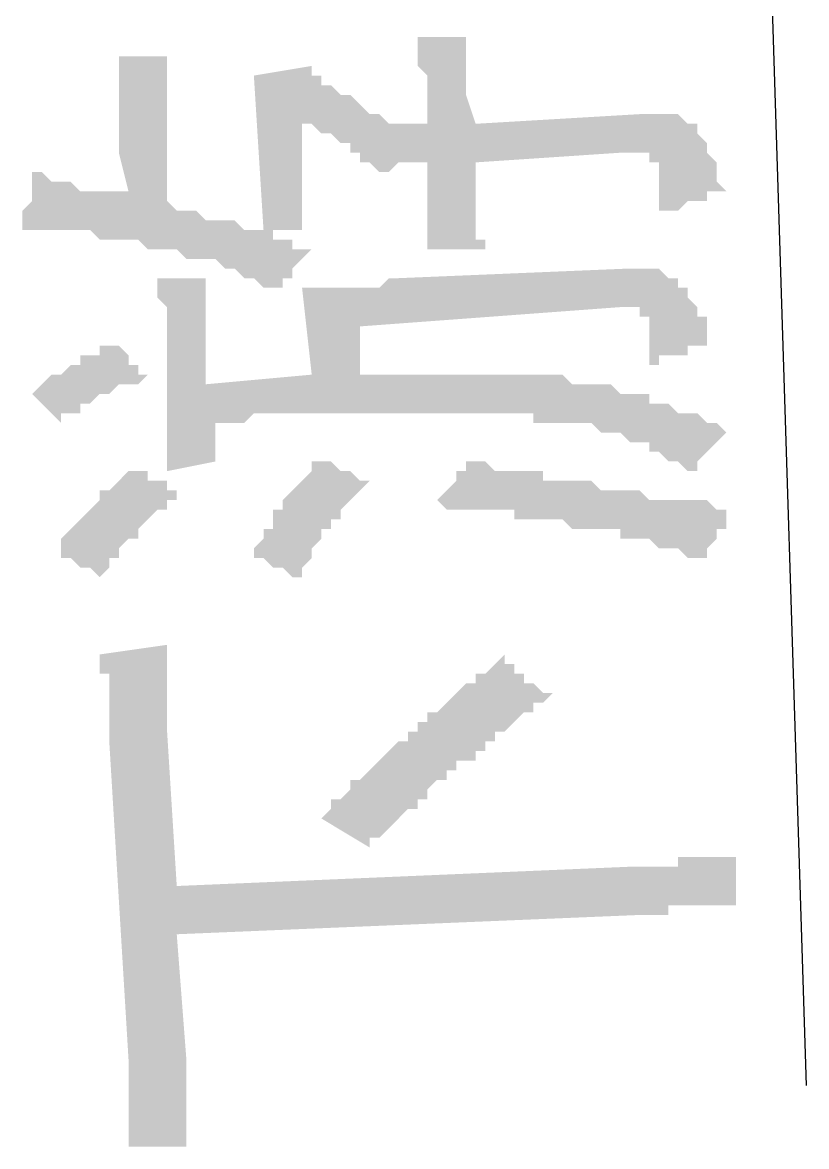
# Model space of a CAD drawing. Header units: millimetres. Extents: x 6156 to 7119, y 3162 to 3647.
# Drawn here: x 6897.7 to 6902.86, y 3506.48 to 3513.88 of the extents above; entities that cross this region are included whole.
import ezdxf

# ---------------------------------------------------------------- set-up
doc = ezdxf.new("R2010")
doc.units = ezdxf.units.MM
doc.layers.add('图层1', color=7, linetype='Continuous')

msp = doc.modelspace()

# ---------------------------------------------------------------- hatches: boundary and pattern name
at = {"layer": '图层1', "transparency": 33554559}
h = msp.add_hatch(color=256, dxfattribs=at)
h.paths.add_polyline_path([(6899.3499, 3512.1359), (6899.3499, 3512.1359), (6899.2864, 3512.1359), (6899.2229, 3512.1994), (6899.2229, 3512.1994), (6899.1594, 3512.1994), (6899.0959, 3512.2629), (6899.0959, 3512.2629), (6899.0324, 3512.2629), (6899.0324, 3512.2629), (6898.9689, 3512.3264), (6898.9055, 3512.3264), (6898.9055, 3512.3264), (6898.842, 3512.3264), (6898.7785, 3512.3264), (6898.715, 3512.3899), (6898.715, 3512.3899), (6898.6515, 3512.3899), (6898.588, 3512.3899), (6898.5245, 3512.3899), (6898.5245, 3512.3899), (6898.461, 3512.4534), (6898.3975, 3512.4534), (6898.334, 3512.4534), (6898.334, 3512.4534), (6898.2705, 3512.4534), (6898.207, 3512.4534), (6898.1435, 3512.5169), (6898.1435, 3512.5169), (6898.08, 3512.5169), (6898.08, 3512.5169), (6898.0165, 3512.5169), (6897.953, 3512.5169), (6897.8895, 3512.5169), (6897.826, 3512.5169), (6897.826, 3512.5169), (6897.7625, 3512.5169), (6897.699, 3512.5169), (6897.699, 3512.5169), (6897.699, 3512.5804), (6897.699, 3512.5804), (6897.699, 3512.6439), (6897.7625, 3512.7074), (6897.7625, 3512.7074), (6897.7625, 3512.7709), (6897.7625, 3512.7709), (6897.7625, 3512.8344), (6897.7625, 3512.8979), (6897.826, 3512.8979), (6897.826, 3512.8979), (6897.8895, 3512.8344), (6897.953, 3512.8344), (6897.953, 3512.8344), (6898.0165, 3512.8344), (6898.08, 3512.7709), (6898.08, 3512.7709), (6898.1435, 3512.7709), (6898.1435, 3512.7709), (6898.207, 3512.7709), (6898.2705, 3512.7709), (6898.334, 3512.7709), (6898.3975, 3512.7709), (6898.3975, 3512.7709), (6898.334, 3513.0249), (6898.334, 3513.0249), (6898.334, 3513.0884), (6898.334, 3513.0884), (6898.334, 3513.1519), (6898.334, 3513.1519), (6898.334, 3513.2153), (6898.334, 3513.2788), (6898.334, 3513.2788), (6898.334, 3513.3423), (6898.334, 3513.3423), (6898.334, 3513.4058), (6898.334, 3513.4693), (6898.334, 3513.4693), (6898.334, 3513.5328), (6898.334, 3513.5328), (6898.334, 3513.5963), (6898.334, 3513.6598), (6898.6515, 3513.6598), (6898.6515, 3513.5963), (6898.6515, 3513.5963), (6898.6515, 3513.5328), (6898.6515, 3513.4693), (6898.6515, 3513.4693), (6898.6515, 3513.4058), (6898.6515, 3513.4058), (6898.6515, 3513.3423), (6898.6515, 3513.2788), (6898.6515, 3513.2788), (6898.6515, 3513.2153), (6898.6515, 3513.2153), (6898.6515, 3513.1519), (6898.6515, 3513.1519), (6898.6515, 3513.0884), (6898.6515, 3513.0249), (6898.6515, 3513.0249), (6898.6515, 3513.0249), (6898.6515, 3512.7074), (6898.715, 3512.6439), (6898.7785, 3512.6439), (6898.842, 3512.6439), (6898.842, 3512.6439), (6898.9055, 3512.5804), (6898.9689, 3512.5804), (6898.9689, 3512.5804), (6898.9689, 3512.5804), (6899.0324, 3512.5804), (6899.0959, 3512.5804), (6899.1594, 3512.5169), (6899.1594, 3512.5169), (6899.2229, 3512.5169), (6899.2864, 3512.5169), (6899.2229, 3513.5328), (6899.6039, 3513.5963), (6899.6039, 3513.5328), (6899.6674, 3513.5328), (6899.6674, 3513.4693), (6899.7309, 3513.4693), (6899.7309, 3513.4693), (6899.7944, 3513.4058), (6899.7944, 3513.4058), (6899.8579, 3513.4058), (6899.8579, 3513.4058), (6899.9214, 3513.3423), (6899.9214, 3513.3423), (6899.9849, 3513.2788), (6899.9849, 3513.2788), (6900.0484, 3513.2788), (6900.1119, 3513.2153), (6900.1119, 3513.2153), (6900.3659, 3513.2153), (6900.3659, 3513.4058), (6900.3659, 3513.4058), (6900.3659, 3513.4693), (6900.3659, 3513.4693), (6900.3659, 3513.5328), (6900.3659, 3513.5328), (6900.3024, 3513.5963), (6900.3024, 3513.5963), (6900.3024, 3513.6598), (6900.3024, 3513.7233), (6900.3024, 3513.7868), (6900.6198, 3513.7868), (6900.6198, 3513.7233), (6900.6198, 3513.6598), (6900.6198, 3513.6598), (6900.6198, 3513.5963), (6900.6198, 3513.5328), (6900.6198, 3513.5328), (6900.6198, 3513.4693), (6900.6198, 3513.4693), (6900.6198, 3513.4058), (6900.6198, 3513.4058), (6900.6833, 3513.2153), (6901.7628, 3513.2788), (6901.8263, 3513.2788), (6901.8898, 3513.2788), (6901.9533, 3513.2788), (6901.9533, 3513.2788), (6902.0168, 3513.2788), (6902.0168, 3513.2788), (6902.0803, 3513.2153), (6902.0803, 3513.2153), (6902.1437, 3513.2153), (6902.1437, 3513.2153), (6902.1437, 3513.1519), (6902.1437, 3513.1519), (6902.2072, 3513.0884), (6902.2072, 3513.0884), (6902.2072, 3513.0884), (6902.2072, 3513.0249), (6902.2707, 3512.9614), (6902.2707, 3512.9614), (6902.2707, 3512.8979), (6902.2707, 3512.8344), (6902.2707, 3512.8344), (6902.3342, 3512.7709), (6902.3342, 3512.7709), (6902.2707, 3512.7709), (6902.2072, 3512.7709), (6902.2072, 3512.7074), (6902.1437, 3512.7074), (6902.0803, 3512.7074), (6902.0803, 3512.7074), (6902.0168, 3512.6439), (6901.9533, 3512.6439), (6901.8898, 3512.6439), (6901.8898, 3512.6439), (6901.8898, 3512.6439), (6901.8898, 3512.7074), (6901.8898, 3512.7709), (6901.8898, 3512.8344), (6901.8898, 3512.8344), (6901.8898, 3512.8979), (6901.8898, 3512.8979), (6901.8898, 3512.8979), (6901.8898, 3512.9614), (6901.8898, 3512.9614), (6901.8263, 3512.9614), (6901.8263, 3513.0249), (6901.7628, 3513.0249), (6901.6993, 3513.0249), (6901.6358, 3513.0249), (6901.6358, 3513.0249), (6900.6833, 3512.9614), (6900.6833, 3512.8344), (6900.6833, 3512.7709), (6900.6833, 3512.7709), (6900.6833, 3512.7074), (6900.6833, 3512.7074), (6900.6833, 3512.6439), (6900.6833, 3512.6439), (6900.6833, 3512.5804), (6900.6833, 3512.5169), (6900.6833, 3512.5169), (6900.6833, 3512.4534), (6900.7468, 3512.4534), (6900.7468, 3512.3899), (6900.3659, 3512.3899), (6900.3659, 3512.4534), (6900.3659, 3512.4534), (6900.3659, 3512.5169), (6900.3659, 3512.5804), (6900.3659, 3512.5804), (6900.3659, 3512.6439), (6900.3659, 3512.6439), (6900.3659, 3512.7074), (6900.3659, 3512.7074), (6900.3659, 3512.7709), (6900.3659, 3512.7709), (6900.3659, 3512.9614), (6900.3024, 3512.9614), (6900.2389, 3512.9614), (6900.2389, 3512.9614), (6900.1754, 3512.9614), (6900.1119, 3512.8979), (6900.0484, 3512.8979), (6900.0484, 3512.8979), (6899.9849, 3512.9614), (6899.9849, 3512.9614), (6899.9214, 3512.9614), (6899.9214, 3513.0249), (6899.8579, 3513.0249), (6899.8579, 3513.0884), (6899.7944, 3513.0884), (6899.7944, 3513.0884), (6899.7309, 3513.1519), (6899.6674, 3513.1519), (6899.6674, 3513.1519), (6899.6039, 3513.2153), (6899.5404, 3513.2153), (6899.5404, 3513.2153), (6899.5404, 3512.8344), (6899.5404, 3512.5169), (6899.2864, 3512.5169), (6899.3499, 3512.5169), (6899.3499, 3512.4534), (6899.4134, 3512.4534), (6899.4769, 3512.4534), (6899.4769, 3512.3899), (6899.5404, 3512.3899), (6899.6039, 3512.3899), (6899.6039, 3512.3899), (6899.5404, 3512.3264), (6899.5404, 3512.3264), (6899.4769, 3512.2629), (6899.4769, 3512.2629), (6899.4769, 3512.1994), (6899.4134, 3512.1994), (6899.4134, 3512.1359), (6899.3499, 3512.1359), (6899.3499, 3512.1359)], flags=0)
h.paths.add_polyline_path([(6901.8263, 3511.6279), (6901.8263, 3511.6914), (6901.8263, 3511.7549), (6901.8263, 3511.8184), (6901.8263, 3511.8184), (6901.8263, 3511.8819), (6901.8263, 3511.8819), (6901.8263, 3511.9454), (6901.8263, 3511.9454), (6901.8263, 3511.9454), (6901.7628, 3511.9454), (6901.7628, 3512.0089), (6901.6993, 3512.0089), (6901.6358, 3512.0089), (6899.9214, 3511.8819), (6899.9214, 3511.5645), (6899.9849, 3511.5645), (6900.0484, 3511.5645), (6900.0484, 3511.5645), (6900.1119, 3511.5645), (6900.1754, 3511.5645), (6900.2389, 3511.5645), (6900.3024, 3511.5645), (6900.3024, 3511.5645), (6900.3659, 3511.5645), (6900.4294, 3511.5645), (6900.4929, 3511.5645), (6900.4929, 3511.5645), (6900.5563, 3511.5645), (6900.6198, 3511.5645), (6900.6833, 3511.5645), (6900.6833, 3511.5645), (6900.7468, 3511.5645), (6900.8103, 3511.5645), (6900.8738, 3511.5645), (6900.9373, 3511.5645), (6900.9373, 3511.5645), (6901.0008, 3511.5645), (6901.0643, 3511.5645), (6901.1278, 3511.5645), (6901.1913, 3511.5645), (6901.1913, 3511.5645), (6901.2548, 3511.5645), (6901.2548, 3511.5645), (6901.3183, 3511.501), (6901.3818, 3511.501), (6901.3818, 3511.501), (6901.4453, 3511.501), (6901.5088, 3511.501), (6901.5723, 3511.501), (6901.5723, 3511.501), (6901.6358, 3511.4375), (6901.6993, 3511.4375), (6901.7628, 3511.4375), (6901.7628, 3511.4375), (6901.8263, 3511.4375), (6901.8263, 3511.374), (6901.8898, 3511.374), (6901.9533, 3511.374), (6901.9533, 3511.374), (6902.0168, 3511.3105), (6902.0803, 3511.3105), (6902.0803, 3511.3105), (6902.1437, 3511.3105), (6902.2072, 3511.247), (6902.2072, 3511.247), (6902.2707, 3511.247), (6902.3342, 3511.1835), (6902.3342, 3511.1835), (6902.3342, 3511.1835), (6902.2707, 3511.12), (6902.2707, 3511.12), (6902.2072, 3511.0565), (6902.2072, 3511.0565), (6902.1437, 3510.993), (6902.1437, 3510.993), (6902.1437, 3510.9295), (6902.0803, 3510.9295), (6902.0803, 3510.9295), (6902.0168, 3510.993), (6902.0168, 3510.993), (6901.9533, 3510.993), (6901.8898, 3511.0565), (6901.8898, 3511.0565), (6901.8263, 3511.0565), (6901.8263, 3511.12), (6901.7628, 3511.12), (6901.6993, 3511.12), (6901.6993, 3511.12), (6901.6358, 3511.1835), (6901.5723, 3511.1835), (6901.5088, 3511.1835), (6901.5088, 3511.1835), (6901.4453, 3511.247), (6901.4453, 3511.247), (6901.3818, 3511.247), (6901.3183, 3511.247), (6901.3183, 3511.247), (6901.2548, 3511.247), (6901.1913, 3511.247), (6901.1278, 3511.247), (6901.0643, 3511.247), (6901.0643, 3511.3105), (6901.0008, 3511.3105), (6900.9373, 3511.3105), (6900.8738, 3511.3105), (6900.8738, 3511.3105), (6900.8103, 3511.3105), (6900.7468, 3511.3105), (6900.6833, 3511.3105), (6900.6833, 3511.3105), (6900.6198, 3511.3105), (6900.5563, 3511.3105), (6900.4929, 3511.3105), (6900.4929, 3511.3105), (6900.4294, 3511.3105), (6900.3659, 3511.3105), (6900.3024, 3511.3105), (6900.2389, 3511.3105), (6900.2389, 3511.3105), (6900.1754, 3511.3105), (6900.1119, 3511.3105), (6900.0484, 3511.3105), (6899.9849, 3511.3105), (6899.9849, 3511.3105), (6899.9214, 3511.3105), (6899.8579, 3511.3105), (6899.8579, 3511.3105), (6899.7944, 3511.3105), (6899.7309, 3511.3105), (6899.6674, 3511.3105), (6899.6039, 3511.3105), (6899.6039, 3511.3105), (6899.5404, 3511.3105), (6899.4769, 3511.3105), (6899.4134, 3511.3105), (6899.4134, 3511.3105), (6899.3499, 3511.3105), (6899.2864, 3511.3105), (6899.2229, 3511.3105), (6899.1594, 3511.247), (6899.1594, 3511.247), (6899.0959, 3511.247), (6899.0324, 3511.247), (6898.9689, 3511.247), (6898.9689, 3511.247), (6898.9689, 3511.247), (6898.9689, 3511.1835), (6898.9689, 3511.1835), (6898.9689, 3511.12), (6898.9689, 3511.12), (6898.9689, 3511.0565), (6898.9689, 3510.993), (6898.9689, 3510.993), (6898.6515, 3510.9295), (6898.6515, 3510.993), (6898.6515, 3511.0565), (6898.6515, 3511.12), (6898.6515, 3511.1835), (6898.6515, 3511.1835), (6898.6515, 3511.247), (6898.6515, 3511.247), (6898.6515, 3511.3105), (6898.6515, 3511.3105), (6898.6515, 3511.3105), (6898.6515, 3511.374), (6898.6515, 3511.8819), (6898.6515, 3511.8819), (6898.6515, 3511.9454), (6898.6515, 3511.9454), (6898.6515, 3512.0089), (6898.6515, 3512.0089), (6898.588, 3512.0724), (6898.588, 3512.1359), (6898.588, 3512.1359), (6898.588, 3512.1994), (6898.9055, 3512.1994), (6898.9055, 3512.1994), (6898.9055, 3512.1359), (6898.9055, 3512.0724), (6898.9055, 3512.0724), (6898.9055, 3512.0089), (6898.9055, 3512.0089), (6898.9055, 3511.9454), (6898.9055, 3511.8819), (6898.9055, 3511.8819), (6898.9055, 3511.8819), (6898.9055, 3511.501), (6899.6039, 3511.5645), (6899.5404, 3512.1359), (6899.6039, 3512.1359), (6899.6674, 3512.1359), (6899.7309, 3512.1359), (6899.7944, 3512.1359), (6899.8579, 3512.1359), (6899.8579, 3512.1359), (6899.9214, 3512.1359), (6899.9849, 3512.1359), (6900.0484, 3512.1359), (6900.0484, 3512.1359), (6900.1119, 3512.1994), (6900.1754, 3512.1994), (6901.6993, 3512.2629), (6901.7628, 3512.2629), (6901.8263, 3512.2629), (6901.8898, 3512.2629), (6901.8898, 3512.2629), (6901.9533, 3512.1994), (6902.0168, 3512.1994), (6902.0168, 3512.1994), (6902.0168, 3512.1359), (6902.0803, 3512.1359), (6902.0803, 3512.1359), (6902.0803, 3512.0724), (6902.0803, 3512.0724), (6902.1437, 3512.0089), (6902.1437, 3512.0089), (6902.1437, 3511.9454), (6902.2072, 3511.9454), (6902.2072, 3511.8819), (6902.2072, 3511.8184), (6902.2072, 3511.7549), (6902.2072, 3511.7549), (6902.2072, 3511.7549), (6902.1437, 3511.7549), (6902.0803, 3511.7549), (6902.0803, 3511.6914), (6902.0168, 3511.6914), (6901.9533, 3511.6914), (6901.8898, 3511.6914), (6901.8898, 3511.6279), (6901.8263, 3511.6279)], flags=0)
h.paths.add_polyline_path([(6900.6198, 3510.993), (6900.6833, 3510.993), (6900.7468, 3510.993), (6900.8103, 3510.9295), (6900.8738, 3510.9295), (6900.9373, 3510.9295), (6900.9373, 3510.9295), (6901.0008, 3510.9295), (6901.0643, 3510.9295), (6901.1278, 3510.9295), (6901.1278, 3510.866), (6901.1913, 3510.866), (6901.1913, 3510.866), (6901.2548, 3510.866), (6901.2548, 3510.866), (6901.3183, 3510.866), (6901.3818, 3510.866), (6901.3818, 3510.866), (6901.4453, 3510.866), (6901.5088, 3510.8025), (6901.5723, 3510.8025), (6901.5723, 3510.8025), (6901.6358, 3510.8025), (6901.6993, 3510.8025), (6901.7628, 3510.8025), (6901.7628, 3510.8025), (6901.8263, 3510.739), (6901.8898, 3510.739), (6901.8898, 3510.739), (6901.9533, 3510.739), (6902.0168, 3510.739), (6902.0803, 3510.739), (6902.0803, 3510.739), (6902.1437, 3510.739), (6902.2072, 3510.739), (6902.2707, 3510.6755), (6902.3342, 3510.6755), (6902.3342, 3510.6755), (6902.3977, 3510.6755), (6902.3342, 3510.6755), (6902.3342, 3510.612), (6902.3342, 3510.5485), (6902.2707, 3510.5485), (6902.2707, 3510.485), (6902.2707, 3510.485), (6902.2072, 3510.4215), (6902.2072, 3510.4215), (6902.2072, 3510.358), (6902.2072, 3510.358), (6902.2072, 3510.358), (6902.1437, 3510.358), (6902.0803, 3510.358), (6902.0168, 3510.4215), (6901.9533, 3510.4215), (6901.9533, 3510.4215), (6901.8898, 3510.4215), (6901.8263, 3510.485), (6901.7628, 3510.485), (6901.7628, 3510.485), (6901.6993, 3510.485), (6901.6358, 3510.485), (6901.6358, 3510.5485), (6901.5723, 3510.5485), (6901.5088, 3510.5485), (6901.5088, 3510.5485), (6901.4453, 3510.5485), (6901.4453, 3510.5485), (6901.3818, 3510.5485), (6901.3183, 3510.5485), (6901.2548, 3510.612), (6901.2548, 3510.612), (6901.1913, 3510.612), (6901.1278, 3510.612), (6901.0643, 3510.612), (6901.0643, 3510.612), (6901.0008, 3510.612), (6900.9373, 3510.612), (6900.9373, 3510.6755), (6900.9373, 3510.6755), (6900.8738, 3510.6755), (6900.8103, 3510.6755), (6900.7468, 3510.6755), (6900.7468, 3510.6755), (6900.6833, 3510.6755), (6900.6198, 3510.6755), (6900.5563, 3510.6755), (6900.4929, 3510.6755), (6900.4929, 3510.6755), (6900.4294, 3510.739), (6900.4294, 3510.739), (6900.4929, 3510.8025), (6900.4929, 3510.8025), (6900.5563, 3510.866), (6900.5563, 3510.866), (6900.5563, 3510.9295), (6900.6198, 3510.9295), (6900.6198, 3510.993), (6900.6198, 3510.993)], flags=0)
h.paths.add_polyline_path([(6899.9849, 3510.866), (6899.9214, 3510.8025), (6899.9214, 3510.8025), (6899.8579, 3510.739), (6899.8579, 3510.739), (6899.7944, 3510.6755), (6899.7944, 3510.6755), (6899.7944, 3510.612), (6899.7309, 3510.612), (6899.7309, 3510.5485), (6899.7309, 3510.5485), (6899.6674, 3510.5485), (6899.6674, 3510.485), (6899.6674, 3510.485), (6899.6039, 3510.4215), (6899.6039, 3510.4215), (6899.6039, 3510.358), (6899.6039, 3510.358), (6899.5404, 3510.2945), (6899.5404, 3510.231), (6899.5404, 3510.231), (6899.4769, 3510.231), (6899.4134, 3510.2945), (6899.4134, 3510.2945), (6899.3499, 3510.2945), (6899.2864, 3510.358), (6899.2864, 3510.358), (6899.2229, 3510.358), (6899.2229, 3510.358), (6899.2229, 3510.4215), (6899.2229, 3510.4215), (6899.2864, 3510.485), (6899.2864, 3510.485), (6899.2864, 3510.5485), (6899.3499, 3510.5485), (6899.3499, 3510.612), (6899.3499, 3510.6755), (6899.4134, 3510.6755), (6899.4134, 3510.739), (6899.4134, 3510.739), (6899.4769, 3510.8025), (6899.4769, 3510.8025), (6899.5404, 3510.866), (6899.5404, 3510.866), (6899.6039, 3510.9295), (6899.6039, 3510.9295), (6899.6039, 3510.993), (6899.6674, 3510.993), (6899.6674, 3510.993), (6899.7309, 3510.993), (6899.7944, 3510.9295), (6899.8579, 3510.9295), (6899.8579, 3510.9295), (6899.9214, 3510.866), (6899.9214, 3510.866), (6899.9849, 3510.866)], flags=0)
h.paths.add_polyline_path([(6897.8895, 3510.4215), (6897.953, 3510.4215), (6897.953, 3510.485), (6897.953, 3510.485), (6898.0165, 3510.5485), (6898.0165, 3510.5485), (6898.08, 3510.612), (6898.08, 3510.612), (6898.1435, 3510.6755), (6898.1435, 3510.6755), (6898.1435, 3510.6755), (6898.207, 3510.739), (6898.207, 3510.8025), (6898.2705, 3510.8025), (6898.2705, 3510.8025), (6898.334, 3510.866), (6898.334, 3510.866), (6898.3975, 3510.9295), (6898.3975, 3510.9295), (6898.3975, 3510.9295), (6898.461, 3510.9295), (6898.5245, 3510.9295), (6898.5245, 3510.866), (6898.588, 3510.866), (6898.6515, 3510.866), (6898.6515, 3510.8025), (6898.715, 3510.8025), (6898.715, 3510.8025), (6898.715, 3510.8025), (6898.715, 3510.739), (6898.715, 3510.739), (6898.6515, 3510.739), (6898.6515, 3510.6755), (6898.588, 3510.6755), (6898.588, 3510.6755), (6898.5245, 3510.612), (6898.5245, 3510.612), (6898.461, 3510.5485), (6898.461, 3510.5485), (6898.461, 3510.485), (6898.3975, 3510.485), (6898.334, 3510.4215), (6898.334, 3510.358), (6898.2705, 3510.358), (6898.2705, 3510.2945), (6898.207, 3510.231), (6898.207, 3510.231), (6898.1435, 3510.2945), (6898.1435, 3510.2945), (6898.08, 3510.2945), (6898.0165, 3510.358), (6898.0165, 3510.358), (6897.953, 3510.358), (6897.953, 3510.4215), (6897.8895, 3510.4215)], flags=0)
h.paths.add_polyline_path([(6897.7625, 3511.4375), (6897.826, 3511.501), (6897.8895, 3511.5645), (6897.8895, 3511.5645), (6897.953, 3511.5645), (6898.0165, 3511.6279), (6898.08, 3511.6279), (6898.08, 3511.6914), (6898.1435, 3511.6914), (6898.207, 3511.6914), (6898.207, 3511.7549), (6898.2705, 3511.7549), (6898.2705, 3511.7549), (6898.334, 3511.7549), (6898.334, 3511.7549), (6898.334, 3511.7549), (6898.334, 3511.7549), (6898.3975, 3511.6914), (6898.3975, 3511.6914), (6898.3975, 3511.6279), (6898.461, 3511.6279), (6898.461, 3511.5645), (6898.5245, 3511.5645), (6898.5245, 3511.5645), (6898.461, 3511.501), (6898.461, 3511.501), (6898.3975, 3511.501), (6898.334, 3511.501), (6898.2705, 3511.4375), (6898.2705, 3511.4375), (6898.207, 3511.4375), (6898.1435, 3511.374), (6898.1435, 3511.374), (6898.08, 3511.374), (6898.08, 3511.3105), (6898.0165, 3511.3105), (6897.953, 3511.3105), (6897.953, 3511.247), (6897.953, 3511.247), (6897.8895, 3511.3105), (6897.8895, 3511.3105), (6897.826, 3511.374), (6897.826, 3511.374), (6897.7625, 3511.4375), (6897.7625, 3511.4375), (6897.7625, 3511.4375)], flags=0)
h = msp.add_hatch(color=256, dxfattribs=at)
h.paths.add_polyline_path([(6898.2705, 3509.1515), (6898.2705, 3509.215), (6898.2705, 3509.2785), (6898.2705, 3509.2785), (6898.2705, 3509.342), (6898.2705, 3509.342), (6898.2705, 3509.4055), (6898.2705, 3509.4055), (6898.2705, 3509.469), (6898.2705, 3509.5325), (6898.2705, 3509.5325), (6898.2705, 3509.596), (6898.207, 3509.596), (6898.207, 3509.6595), (6898.207, 3509.723), (6898.207, 3509.723), (6898.207, 3509.723), (6898.6515, 3509.7865), (6898.6515, 3509.723), (6898.6515, 3509.6595), (6898.6515, 3509.6595), (6898.6515, 3509.596), (6898.6515, 3509.596), (6898.6515, 3509.5325), (6898.6515, 3509.469), (6898.6515, 3509.469), (6898.6515, 3509.4055), (6898.6515, 3509.4055), (6898.6515, 3509.342), (6898.6515, 3509.2785), (6898.6515, 3509.2785), (6898.6515, 3509.215), (6898.6515, 3509.215), (6898.6515, 3509.215), (6898.715, 3508.1991), (6901.6993, 3508.326), (6901.7628, 3508.326), (6901.8263, 3508.326), (6901.8263, 3508.326), (6901.8898, 3508.326), (6901.9533, 3508.326), (6902.0168, 3508.326), (6902.0168, 3508.3895), (6902.0803, 3508.3895), (6902.1438, 3508.3895), (6902.2073, 3508.3895), (6902.2708, 3508.3895), (6902.3343, 3508.3895), (6902.3978, 3508.3895), (6902.3978, 3508.0721), (6902.3343, 3508.0721), (6902.2708, 3508.0721), (6902.2073, 3508.0721), (6902.1438, 3508.0721), (6902.1438, 3508.0721), (6902.0803, 3508.0721), (6902.0168, 3508.0721), (6901.9533, 3508.0721), (6901.9533, 3508.0086), (6901.8898, 3508.0086), (6901.8263, 3508.0086), (6901.7628, 3508.0086), (6901.7628, 3508.0086), (6898.715, 3507.8816), (6898.7785, 3507.0561), (6898.7785, 3506.9926), (6898.7785, 3506.9926), (6898.7785, 3506.9291), (6898.7785, 3506.9291), (6898.7785, 3506.8656), (6898.7785, 3506.8021), (6898.7785, 3506.8021), (6898.7785, 3506.7386), (6898.7785, 3506.7386), (6898.7785, 3506.6752), (6898.7785, 3506.6117), (6898.7785, 3506.6117), (6898.7785, 3506.5482), (6898.7785, 3506.5482), (6898.7785, 3506.4847), (6898.7785, 3506.4847), (6898.3975, 3506.4847), (6898.3975, 3506.4847), (6898.3975, 3506.5482), (6898.3975, 3506.5482), (6898.3975, 3506.6117), (6898.3975, 3506.6752), (6898.3975, 3506.6752), (6898.3975, 3506.7386), (6898.3975, 3506.7386), (6898.3975, 3506.8021), (6898.3975, 3506.8656), (6898.3975, 3506.8656), (6898.3975, 3506.9291), (6898.3975, 3506.9291), (6898.3975, 3506.9926), (6898.3975, 3507.0561), (6898.3975, 3507.0561)], flags=0)
h.paths.add_polyline_path([(6900.8739, 3509.723), (6900.8739, 3509.6595), (6900.9373, 3509.6595), (6900.9373, 3509.596), (6901.0008, 3509.596), (6901.0008, 3509.5325), (6901.0643, 3509.5325), (6901.0643, 3509.5325), (6901.1278, 3509.469), (6901.1278, 3509.469), (6901.1913, 3509.469), (6901.1278, 3509.4055), (6901.1278, 3509.4055), (6901.1278, 3509.4055), (6901.0643, 3509.4055), (6901.0643, 3509.342), (6901.0008, 3509.342), (6901.0008, 3509.342), (6900.9373, 3509.2785), (6900.9373, 3509.2785), (6900.9373, 3509.2785), (6900.8739, 3509.215), (6900.8739, 3509.215), (6900.8104, 3509.215), (6900.8104, 3509.1515), (6900.7469, 3509.1515), (6900.7469, 3509.088), (6900.6834, 3509.088), (6900.6834, 3509.0245), (6900.6199, 3509.0245), (6900.5564, 3509.0245), (6900.5564, 3508.961), (6900.4929, 3508.961), (6900.4929, 3508.8975), (6900.4294, 3508.8975), (6900.3659, 3508.834), (6900.3659, 3508.7705), (6900.3024, 3508.7705), (6900.3024, 3508.707), (6900.2389, 3508.707), (6900.1754, 3508.6435), (6900.1754, 3508.6435), (6900.1119, 3508.58), (6900.0484, 3508.5165), (6899.9849, 3508.5165), (6899.9849, 3508.453), (6899.6674, 3508.6435), (6899.7309, 3508.707), (6899.7309, 3508.707), (6899.7309, 3508.7705), (6899.7944, 3508.7705), (6899.7944, 3508.7705), (6899.8579, 3508.834), (6899.8579, 3508.834), (6899.8579, 3508.8975), (6899.9214, 3508.8975), (6899.9214, 3508.8975), (6899.9849, 3508.961), (6899.9849, 3508.961), (6900.0484, 3509.0245), (6900.0484, 3509.0245), (6900.1119, 3509.088), (6900.1119, 3509.088), (6900.1754, 3509.1515), (6900.1754, 3509.1515), (6900.2389, 3509.1515), (6900.2389, 3509.215), (6900.3024, 3509.215), (6900.3024, 3509.2785), (6900.3659, 3509.2785), (6900.3659, 3509.342), (6900.4294, 3509.342), (6900.4929, 3509.4055), (6900.4929, 3509.4055), (6900.5564, 3509.469), (6900.5564, 3509.469), (6900.6199, 3509.5325), (6900.6834, 3509.5325), (6900.6834, 3509.596), (6900.7469, 3509.596), (6900.8104, 3509.6595), (6900.8104, 3509.6595), (6900.8739, 3509.723)], flags=0)

# ---------------------------------------------------------------- linework, layer by layer
at = {"layer": '图层1', "lineweight": -3}
msp.add_line((6902.8623, 3506.8856), (6902.3454, 3523.1854), dxfattribs=at)

doc.saveas('drawing.dxf')
